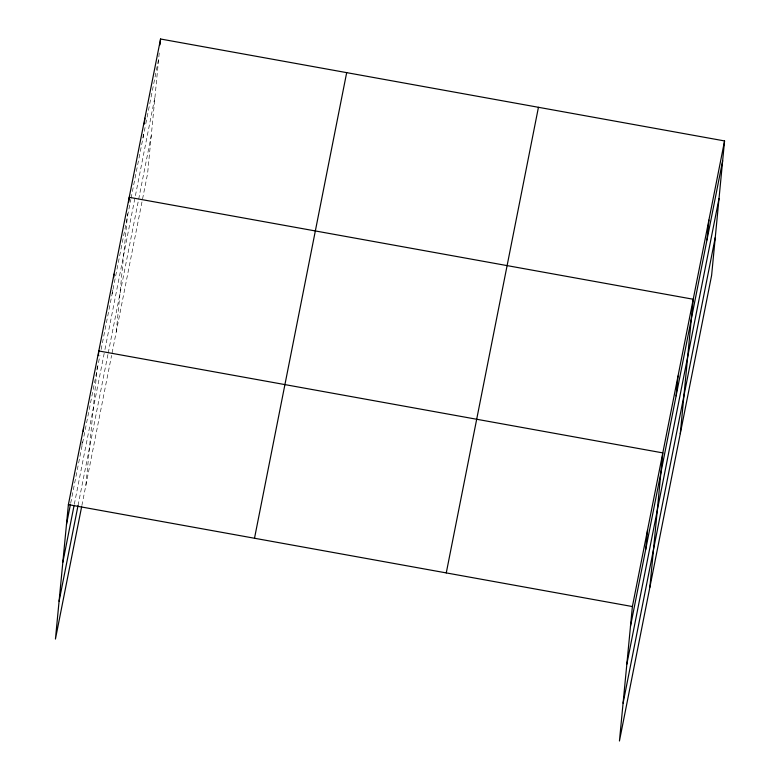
<?xml version="1.0" encoding="UTF-8"?>
<svg xmlns="http://www.w3.org/2000/svg" width="780" height="780" viewBox="0 0 780 780"><rect width="100%" height="100%" fill="white"/><g stroke="black" fill="none" stroke-linecap="round" stroke-linejoin="round"><path stroke-width="0.58" stroke-dasharray="3.9 2.92" d="M81.91 445.282L82.251 441.782M85.859 485.413L97.344 366.122M112.106 293.962L112.554 289.292M116.279 331.753L127.647 213.632M142.984 137.982L143.549 132.151M159.218 52.991L147.615 173.453L111.832 354.218M70.688 503.158L99.938 355.417M101.108 349.508L130.826 199.417M131.059 198.227L145.558 124.985M145.792 123.805L158.652 58.822M74.305 504.348L104.715 350.698M104.949 349.518L155.015 96.652M78.039 505.499L107.991 354.208M108.225 353.028L151.261 135.623M81.88 505.499L111.598 355.397"/><path stroke-width="1.17" d="M724.562 140.936L632.385 606.548L619.437 741L711.614 275.389L724.562 140.936L160.563 39L68.386 504.611L55.438 639.064L81.646 506.688M83.255 431.281L83.596 427.791M98.358 355.622L98.806 350.961L662.805 452.897L649.857 587.35M113.675 277.631L114.016 274.131M128.778 201.971L129.226 197.311L693.215 299.247L680.277 433.7M144.329 123.981L144.895 118.151M159.998 44.83L160.563 39M645.684 549.549L647.595 529.727M676.104 395.899L678.005 376.077M706.982 239.918L708.893 220.096M66.476 524.433L70.454 504.348M62.839 562.263L74.071 505.528M59.085 601.234L78.039 505.499M254.504 538.249L346.681 72.638M446.267 572.91L538.444 107.299M630.474 626.379L722.65 160.768M626.827 664.199L719.004 198.588M623.083 703.17L715.25 237.559M68.386 504.611L632.385 606.548"/></g></svg>
